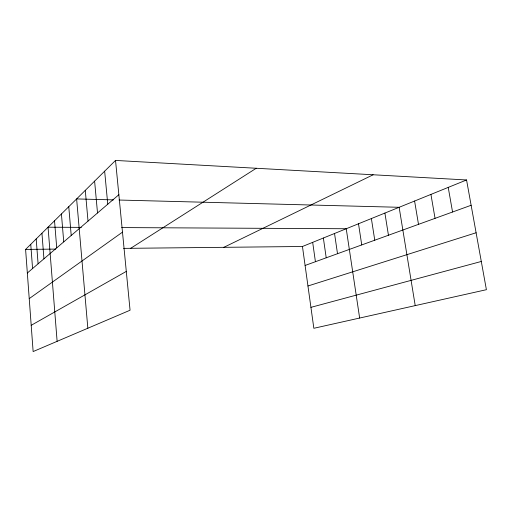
<?xml version="1.0" encoding="UTF-8"?>
<svg xmlns="http://www.w3.org/2000/svg" width="512" height="512" viewBox="0 0 512 512"><rect width="100%" height="100%" fill="white"/><g stroke="black" fill="none" stroke-linecap="round" stroke-linejoin="round"><path stroke-width="0.77" d="M115.526 160.435L130.061 310.227L33.133 351.565L25.6 249.414L115.526 160.435L466.554 179.968L486.4 289.696L313.843 328.288L302.451 246.496L466.554 179.968M27.341 273.011L118.854 194.726M29.229 298.618L122.483 232.147M130.688 248.307L256.25 168.262M31.194 325.325L126.291 271.411M223.846 247.322L373.152 174.771M305.094 265.459L471.13 205.274M307.955 285.99L476.102 232.762M310.925 307.347L481.293 261.466M25.6 249.414L55.674 249.094M123.578 248.378L302.451 246.496M81.331 227.373L48.051 227.2L57.12 341.338M121.651 227.584L346.234 228.742L359.648 318.042M113.446 199.885L76.621 198.931L87.84 328.23M119.008 200.032L399.136 207.296L415.219 305.613M448.224 187.398L452.557 212.006M430.931 194.406L435.046 218.355M414.592 201.03L418.502 224.352M384.902 213.069L388.448 235.245M371.373 218.554L374.765 240.205M358.502 223.77L361.741 244.922M334.534 233.491L337.51 253.709M323.36 238.016L326.214 257.798M312.678 242.349L315.424 261.715M104.653 171.187L107.763 204.211M94.605 181.133L97.517 212.979M85.286 190.355L88.019 221.101M68.768 206.694L71.213 235.482M61.421 213.965L63.738 241.875M54.528 220.787L56.723 247.872M41.946 233.235L43.936 258.81M36.192 238.938L38.093 263.814M30.752 244.32L32.57 268.538"/></g></svg>
